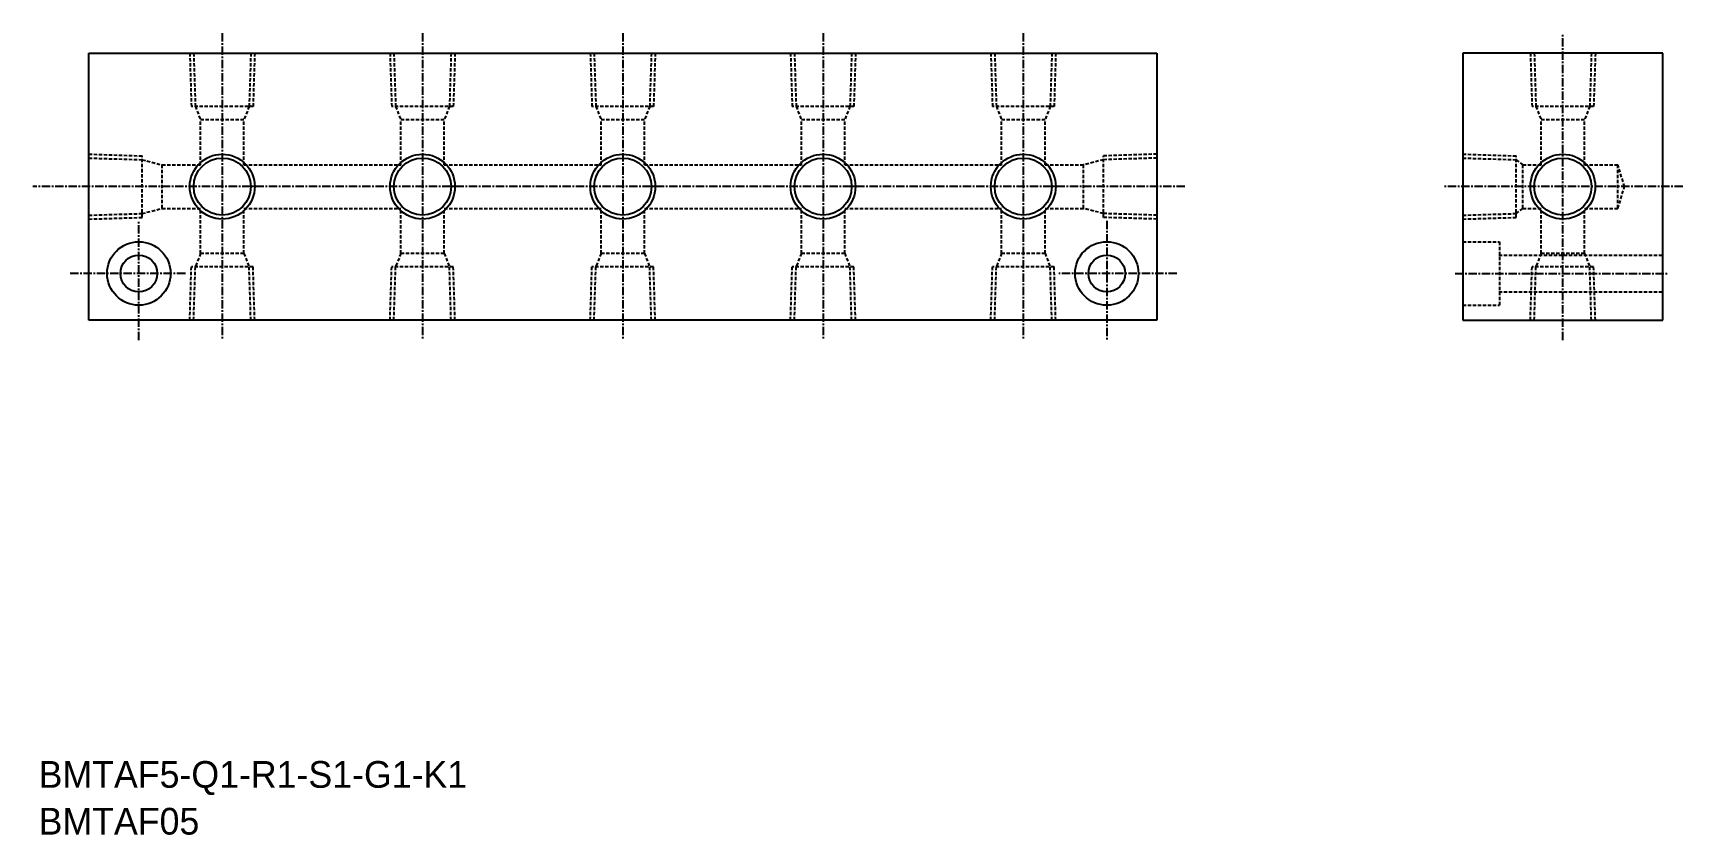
# Model space of a CAD drawing. Extents: x 1062 to 1309, y 5570 to 5691.
import ezdxf

# ---------------------------------------------------------------- set-up
doc = ezdxf.new("R2010")
doc.units = 0
doc.linetypes.add('CENTER', pattern=[2, 1.25, -0.25, 0.25, -0.25])
doc.linetypes.add('DASHED', pattern=[0.75, 0.5, -0.25])
doc.layers.get('0').update_dxf_attribs({"linetype": 'CONTINUOUS'})
doc.layers.add('CENTER', color=1, linetype='CENTER')

msp = doc.modelspace()

# ---------------------------------------------------------------- linework, layer by layer
at = {"color": 7, "linetype": 'CONTINUOUS'}
for p, q in [((1070.6, 5687.55), (1230.6, 5687.55)), ((1070.6, 5647.55), (1070.6, 5687.55)), ((1230.6, 5687.55), (1230.6, 5647.55)), ((1306.42, 5687.55), (1276.42, 5687.55)), ((1276.42, 5687.55), (1276.42, 5647.55)), ((1306.42, 5647.55), (1306.42, 5687.55)), ((1230.6, 5647.55), (1070.6, 5647.55)), ((1276.42, 5647.55), (1306.42, 5647.55))]:
    msp.add_line(p, q, dxfattribs=at)
at = {"color": 3, "linetype": 'DASHED'}
for p, q in [((1085.73, 5687.55), (1085.98, 5679.55)), ((1086.31, 5687.55), (1086.57, 5679.55)), ((1094.88, 5687.55), (1094.63, 5679.55)), ((1095.46, 5687.55), (1095.21, 5679.55)), ((1115.73, 5687.55), (1115.98, 5679.55)), ((1116.31, 5687.55), (1116.57, 5679.55)), ((1124.88, 5687.55), (1124.63, 5679.55)), ((1125.46, 5687.55), (1125.21, 5679.55)), ((1145.73, 5687.55), (1145.98, 5679.55)), ((1146.31, 5687.55), (1146.57, 5679.55)), ((1154.88, 5687.55), (1154.63, 5679.55)), ((1155.46, 5687.55), (1155.21, 5679.55)), ((1175.73, 5687.55), (1175.98, 5679.55)), ((1176.31, 5687.55), (1176.57, 5679.55)), ((1184.88, 5687.55), (1184.63, 5679.55)), ((1185.46, 5687.55), (1185.21, 5679.55)), ((1205.73, 5687.55), (1205.98, 5679.55)), ((1206.31, 5687.55), (1206.57, 5679.55)), ((1214.88, 5687.55), (1214.63, 5679.55)), ((1215.46, 5687.55), (1215.21, 5679.55)), ((1286.56, 5687.55), (1286.81, 5679.55)), ((1287.14, 5687.55), (1287.39, 5679.55)), ((1295.7, 5687.55), (1295.45, 5679.55)), ((1296.29, 5687.55), (1296.03, 5679.55)), ((1095.21, 5679.55), (1085.98, 5679.55)), ((1086.57, 5679.55), (1087.35, 5677.55)), ((1093.85, 5677.55), (1087.35, 5677.55)), ((1087.35, 5670.8), (1087.35, 5677.55)), ((1094.63, 5679.55), (1093.85, 5677.55)), ((1093.85, 5670.8), (1093.85, 5677.55)), ((1125.21, 5679.55), (1115.98, 5679.55)), ((1116.57, 5679.55), (1117.35, 5677.55)), ((1117.35, 5670.8), (1117.35, 5677.55)), ((1123.85, 5677.55), (1117.35, 5677.55)), ((1124.63, 5679.55), (1123.85, 5677.55)), ((1123.85, 5670.8), (1123.85, 5677.55)), ((1155.21, 5679.55), (1145.98, 5679.55)), ((1146.57, 5679.55), (1147.35, 5677.55)), ((1153.85, 5677.55), (1147.35, 5677.55)), ((1147.35, 5670.8), (1147.35, 5677.55)), ((1154.63, 5679.55), (1153.85, 5677.55)), ((1153.85, 5670.8), (1153.85, 5677.55)), ((1185.21, 5679.55), (1175.98, 5679.55)), ((1176.57, 5679.55), (1177.35, 5677.55)), ((1177.35, 5670.8), (1177.35, 5677.55)), ((1183.85, 5677.55), (1177.35, 5677.55)), ((1184.63, 5679.55), (1183.85, 5677.55)), ((1183.85, 5670.8), (1183.85, 5677.55)), ((1215.21, 5679.55), (1205.98, 5679.55)), ((1206.57, 5679.55), (1207.35, 5677.55)), ((1213.85, 5677.55), (1207.35, 5677.55)), ((1207.35, 5670.8), (1207.35, 5677.55)), ((1214.63, 5679.55), (1213.85, 5677.55)), ((1213.85, 5670.8), (1213.85, 5677.55)), ((1296.03, 5679.55), (1286.81, 5679.55)), ((1287.39, 5679.55), (1288.17, 5677.55)), ((1294.67, 5677.55), (1288.17, 5677.55)), ((1288.17, 5670.8), (1288.17, 5677.55)), ((1295.45, 5679.55), (1294.67, 5677.55)), ((1294.67, 5670.8), (1294.67, 5677.55)), ((1070.6, 5672.41), (1078.6, 5672.16)), ((1070.6, 5671.83), (1078.6, 5671.58)), ((1078.6, 5662.94), (1078.6, 5672.16)), ((1078.6, 5671.58), (1081.6, 5670.8)), ((1081.6, 5670.8), (1087.35, 5670.8)), ((1081.6, 5664.3), (1081.6, 5670.8)), ((1093.85, 5670.8), (1117.35, 5670.8)), ((1123.85, 5670.8), (1147.35, 5670.8)), ((1153.85, 5670.8), (1177.35, 5670.8)), ((1183.85, 5670.8), (1207.35, 5670.8)), ((1213.85, 5670.8), (1219.6, 5670.8)), ((1222.6, 5671.58), (1219.6, 5670.8)), ((1219.6, 5664.3), (1219.6, 5670.8)), ((1230.6, 5672.41), (1222.6, 5672.16)), ((1222.6, 5662.94), (1222.6, 5672.16)), ((1230.6, 5671.83), (1222.6, 5671.58)), ((1276.42, 5672.41), (1284.42, 5672.16)), ((1276.42, 5671.83), (1284.42, 5671.58)), ((1284.42, 5662.94), (1284.42, 5672.16)), ((1284.42, 5671.58), (1285.42, 5670.8)), ((1285.42, 5670.8), (1288.17, 5670.8)), ((1285.42, 5664.3), (1285.42, 5670.8)), ((1294.67, 5670.8), (1299.67, 5670.8)), ((1299.67, 5664.3), (1299.67, 5670.8)), ((1300.67, 5667.55), (1299.67, 5670.8)), ((1299.67, 5664.3), (1300.67, 5667.55)), ((1070.6, 5663.27), (1078.6, 5663.52)), ((1070.6, 5662.69), (1078.6, 5662.94)), ((1078.6, 5663.52), (1081.6, 5664.3)), ((1081.6, 5664.3), (1087.35, 5664.3)), ((1087.35, 5657.55), (1087.35, 5664.3)), ((1093.85, 5657.55), (1093.85, 5664.3)), ((1093.85, 5664.3), (1117.35, 5664.3)), ((1117.35, 5657.55), (1117.35, 5664.3)), ((1123.85, 5664.3), (1147.35, 5664.3)), ((1123.85, 5657.55), (1123.85, 5664.3)), ((1147.35, 5657.55), (1147.35, 5664.3)), ((1153.85, 5664.3), (1177.35, 5664.3)), ((1153.85, 5657.55), (1153.85, 5664.3)), ((1177.35, 5657.55), (1177.35, 5664.3)), ((1183.85, 5657.55), (1183.85, 5664.3)), ((1183.85, 5664.3), (1207.35, 5664.3)), ((1207.35, 5657.55), (1207.35, 5664.3)), ((1213.85, 5664.3), (1219.6, 5664.3)), ((1213.85, 5657.55), (1213.85, 5664.3)), ((1222.6, 5663.52), (1219.6, 5664.3)), ((1230.6, 5663.27), (1222.6, 5663.52)), ((1230.6, 5662.69), (1222.6, 5662.94)), ((1276.42, 5663.27), (1284.42, 5663.52)), ((1276.42, 5662.69), (1284.42, 5662.94)), ((1284.42, 5663.52), (1285.42, 5664.3)), ((1285.42, 5664.3), (1288.17, 5664.3)), ((1288.17, 5657.55), (1288.17, 5664.3)), ((1294.67, 5657.55), (1294.67, 5664.3)), ((1294.67, 5664.3), (1299.67, 5664.3)), ((1276.42, 5659.3), (1281.92, 5659.3)), ((1281.92, 5659.3), (1281.92, 5649.8)), ((1085.73, 5647.55), (1085.98, 5655.55)), ((1095.21, 5655.55), (1085.98, 5655.55)), ((1086.31, 5647.55), (1086.57, 5655.55)), ((1087.35, 5657.55), (1086.57, 5655.55)), ((1093.85, 5657.55), (1087.35, 5657.55)), ((1093.85, 5657.55), (1094.63, 5655.55)), ((1094.88, 5647.55), (1094.63, 5655.55)), ((1095.46, 5647.55), (1095.21, 5655.55)), ((1115.73, 5647.55), (1115.98, 5655.55)), ((1125.21, 5655.55), (1115.98, 5655.55)), ((1116.31, 5647.55), (1116.57, 5655.55)), ((1117.35, 5657.55), (1116.57, 5655.55)), ((1123.85, 5657.55), (1117.35, 5657.55)), ((1123.85, 5657.55), (1124.63, 5655.55)), ((1124.88, 5647.55), (1124.63, 5655.55)), ((1125.46, 5647.55), (1125.21, 5655.55)), ((1145.73, 5647.55), (1145.98, 5655.55)), ((1155.21, 5655.55), (1145.98, 5655.55)), ((1146.31, 5647.55), (1146.57, 5655.55)), ((1147.35, 5657.55), (1146.57, 5655.55)), ((1153.85, 5657.55), (1147.35, 5657.55)), ((1153.85, 5657.55), (1154.63, 5655.55)), ((1154.88, 5647.55), (1154.63, 5655.55)), ((1155.46, 5647.55), (1155.21, 5655.55)), ((1175.73, 5647.55), (1175.98, 5655.55)), ((1185.21, 5655.55), (1175.98, 5655.55)), ((1176.31, 5647.55), (1176.57, 5655.55)), ((1177.35, 5657.55), (1176.57, 5655.55)), ((1183.85, 5657.55), (1177.35, 5657.55)), ((1183.85, 5657.55), (1184.63, 5655.55)), ((1184.88, 5647.55), (1184.63, 5655.55)), ((1185.46, 5647.55), (1185.21, 5655.55)), ((1205.73, 5647.55), (1205.98, 5655.55)), ((1215.21, 5655.55), (1205.98, 5655.55)), ((1206.31, 5647.55), (1206.57, 5655.55)), ((1207.35, 5657.55), (1206.57, 5655.55)), ((1213.85, 5657.55), (1207.35, 5657.55)), ((1213.85, 5657.55), (1214.63, 5655.55)), ((1214.88, 5647.55), (1214.63, 5655.55)), ((1215.46, 5647.55), (1215.21, 5655.55)), ((1281.82, 5657.3), (1306.42, 5657.3)), ((1286.56, 5647.55), (1286.81, 5655.55)), ((1296.03, 5655.55), (1286.81, 5655.55)), ((1287.14, 5647.55), (1287.39, 5655.55)), ((1288.17, 5657.55), (1287.39, 5655.55)), ((1294.67, 5657.55), (1288.17, 5657.55)), ((1294.67, 5657.55), (1295.45, 5655.55)), ((1295.7, 5647.55), (1295.45, 5655.55)), ((1296.29, 5647.55), (1296.03, 5655.55)), ((1281.82, 5651.8), (1306.42, 5651.8)), ((1276.42, 5649.8), (1281.92, 5649.8))]:
    msp.add_line(p, q, dxfattribs=at)
for p, q in [((1306.42, 5667.55), (1306.42, 5667.55)), ((1306.42, 5657.55), (1306.42, 5657.55))]:
    msp.add_line(p, q)
at = {"color": 3, "linetype": 'CONTINUOUS'}
for centre in [(1090.6, 5667.55), (1120.6, 5667.55), (1150.6, 5667.55), (1180.6, 5667.55), (1210.6, 5667.55), (1291.42, 5667.55)]:
    msp.add_circle(centre, 4.86, dxfattribs=at)
at = {"color": 7, "linetype": 'CONTINUOUS'}
for centre, radius in [((1090.6, 5667.55), 4.28), ((1120.6, 5667.55), 4.28), ((1150.6, 5667.55), 4.28), ((1180.6, 5667.55), 4.28), ((1210.6, 5667.55), 4.28), ((1291.42, 5667.55), 4.28), ((1078.1, 5654.55), 4.75), ((1223.1, 5654.55), 4.75), ((1078.1, 5654.55), 2.75), ((1223.1, 5654.55), 2.75)]:
    msp.add_circle(centre, radius, dxfattribs=at)
at = {"layer": 'CENTER', "color": 1, "linetype": 'CENTER'}
for p, q in [((1090.6, 5690.55), (1090.6, 5644.55)), ((1120.6, 5690.55), (1120.6, 5644.55)), ((1150.6, 5690.55), (1150.6, 5644.55)), ((1180.6, 5690.55), (1180.6, 5644.55)), ((1210.6, 5690.55), (1210.6, 5644.55)), ((1291.42, 5644.55), (1291.42, 5690.55)), ((1234.81, 5667.55), (1062.25, 5667.55)), ((1309.42, 5667.55), (1273.42, 5667.55)), ((1078.1, 5644.55), (1078.1, 5662.42)), ((1223.1, 5662.42), (1223.1, 5644.55)), ((1085.07, 5654.55), (1067.6, 5654.55)), ((1233.6, 5654.55), (1215.94, 5654.55)), ((1275.29, 5654.55), (1307.18, 5654.55))]:
    msp.add_line(p, q, dxfattribs=at)

# ---------------------------------------------------------------- texts
at = {"color": 7, "linetype": 'CONTINUOUS'}
for s, p in [('BMTAF5-Q1-R1-S1-G1-K1', (1063.09, 5577.54)), ('BMTAF05', (1063.09, 5570.53))]:
    msp.add_text(s, height=4, dxfattribs=at).set_placement(p)

doc.saveas('drawing.dxf')
